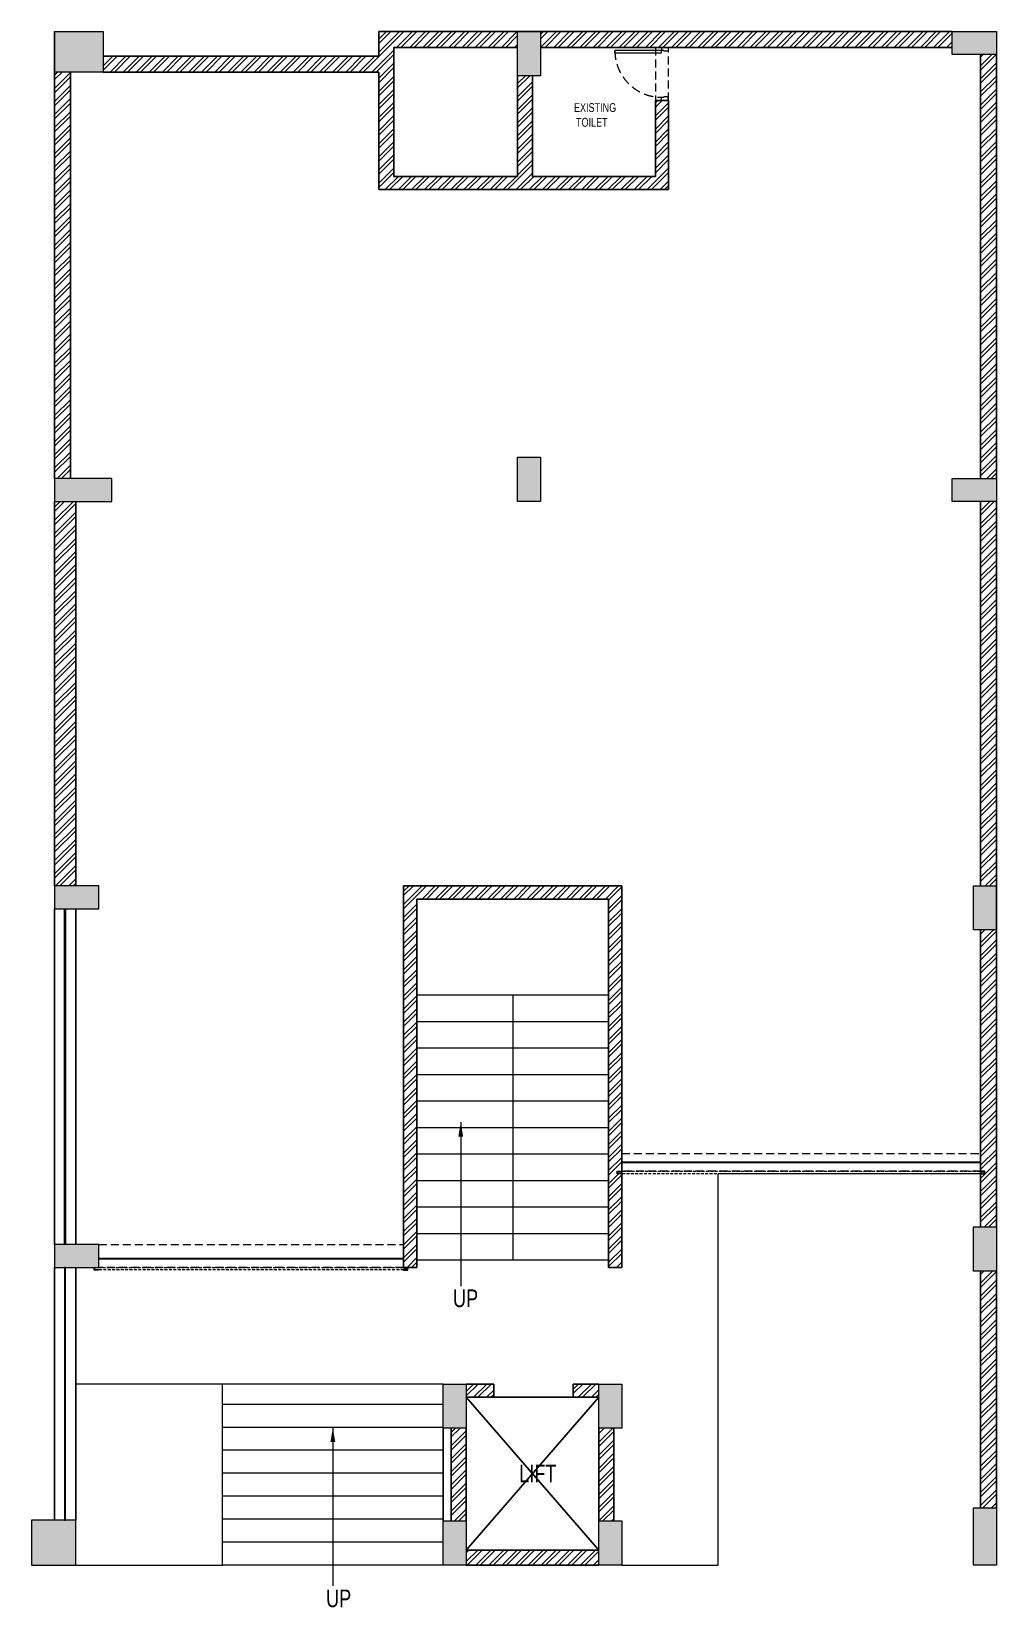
# Model space of a CAD drawing. Header units: feet. Extents: x -1117 to 9803, y -5785 to 12055.
import ezdxf

# ---------------------------------------------------------------- set-up
doc = ezdxf.new("R2010")
doc.units = ezdxf.units.FT
doc.header["$LTSCALE"] = 33
doc.header["$MEASUREMENT"] = 0
for name, pattern in [('a_p6_plan_L18$0$HIDDEN', [0.375, 0.25, -0.125]), ('DASHED', [0.75, 0.5, -0.25]), ('HIDDEN2', [4.7625, 3.175, -1.5875]), ('HIDDENX2', [0.75, 0.5, -0.25])]:
    doc.linetypes.add(name, pattern=pattern)
for name, color, linetype, lineweight in [('A-COL', 243, 'Continuous', 9), ('A-Glazing', 4, 'Continuous', 20), ('A-shutter', 8, 'Continuous', 18), ('A-STAIR', 6, 'Continuous', 5), ('beam', 90, 'Continuous', 9), ('column hatch', 5, 'Continuous', 0), ('Door', 2, 'Continuous', 13), ('LENS-DOOR', 34, 'Continuous', 20), ('LN-HATCH', 251, 'Continuous', 0), ('rolling shutter', 1, 'Continuous', 5)]:
    doc.layers.add(name, color=color, linetype=linetype, lineweight=lineweight)
doc.layers.add('A-WALL', color=1, linetype='Continuous')
doc.layers.add('Other', color=8, linetype='Continuous')
doc.styles.get("Standard").update_dxf_attribs({"font": 'GILC____.TTF'})
doc.dimstyles.new('NANI', dxfattribs={"dimtxt": 250, "dimasz": 75, "dimexe": 35, "dimexo": 35, "dimgap": 15, "dimtad": 1, "dimdec": 0, "dimzin": 13, "dimdsep": 46, "dimtxsty": 'Standard', "dimcen": 1, "dimdle": 25, "dimclrd": 8, "dimclre": 8, "dimclrt": 4, "dimadec": 0, "dimazin": 0, "dimtfac": 1.5, "dimtdec": 0, "dimtix": 1, "dimtmove": 2, "dimatfit": 3, "dimfxl": 1, "dimtolj": 1, "dimtzin": 12, "dimlwd": -1, "dimlwe": -1, "dimarcsym": 0})
pattern_1 = [(225, (-5559415.95, -35411.84), (74.087113, -74.087113), []), (225, (-5559465.34, -35411.84), (74.087113, -74.087113), [])]

# ---------------------------------------------------------------- blocks, each defined once
blk = doc.blocks.new('*U4')
at = {"layer": 'LENS-DOOR'}
for p, q in [((548137, 1779093), (548137, 1778564)), ((548137, 1779093), (548162, 1779093)), ((548162, 1778564), (548162, 1779093)), ((547597, 1778560), (547601, 1778560)), ((547597, 1778493), (547597, 1778560)), ((547597, 1778493), (547601, 1778493)), ((547601, 1778564), (547631, 1778564)), ((547601, 1778560), (547601, 1778564)), ((547601, 1778488), (547601, 1778493)), ((547601, 1778488), (547639, 1778488)), ((547631, 1778537), (547631, 1778564)), ((547631, 1778537), (547639, 1778537)), ((547639, 1778488), (547639, 1778537)), ((548137, 1778564), (548162, 1778564)), ((548156, 1778488), (548156, 1778537)), ((548164, 1778537), (548156, 1778537)), ((548193, 1778488), (548156, 1778488)), ((548193, 1778564), (548164, 1778564)), ((548164, 1778537), (548164, 1778564)), ((548193, 1778560), (548193, 1778564)), ((548197, 1778560), (548193, 1778560)), ((548193, 1778488), (548193, 1778493)), ((548197, 1778493), (548193, 1778493)), ((548197, 1778493), (548197, 1778560))]:
    blk.add_line(p, q, dxfattribs=at)
at = {"layer": 'LENS-DOOR', "color": 7, "linetype": 'HIDDEN2'}
blk.add_ellipse((548162, 1778564), major_axis=(-529, 0), ratio=1, start_param=-1.570791, end_param=0.051209, dxfattribs=at)
blk = doc.blocks.new('*U5')
at = {"layer": 'A-shutter', "color": 5, "ltscale": 10}
for points in [[(41039206, -1561539), (41039206, -1561544), (41039161, -1561544), (41039161, -1561564), (41039206, -1561564), (41039206, -1561569), (41039156, -1561569), (41039156, -1561539)], [(41043266, -1561539), (41043266, -1561544), (41043311, -1561544), (41043311, -1561564), (41043266, -1561564), (41043266, -1561569), (41043316, -1561569), (41043316, -1561539)]]:
    blk.add_lwpolyline(points, close=True, dxfattribs=at)
at = {"layer": 'A-shutter', "color": 5, "linetype": 'HIDDENX2', "ltscale": 2}
blk.add_lwpolyline([(41039161, -1561544), (41039161, -1561564), (41043311, -1561564), (41043311, -1561544)], close=True, dxfattribs=at)
blk = doc.blocks.new('*U3')
at = {"layer": 'A-shutter', "color": 5, "ltscale": 10}
for points in [[(41039206, -1561539), (41039206, -1561544), (41039161, -1561544), (41039161, -1561564), (41039206, -1561564), (41039206, -1561569), (41039156, -1561569), (41039156, -1561539)], [(41042656, -1561539), (41042656, -1561544), (41042701, -1561544), (41042701, -1561564), (41042656, -1561564), (41042656, -1561569), (41042706, -1561569), (41042706, -1561539)]]:
    blk.add_lwpolyline(points, close=True, dxfattribs=at)
at = {"layer": 'A-shutter', "color": 5, "linetype": 'HIDDENX2', "ltscale": 2}
blk.add_lwpolyline([(41039161, -1561544), (41039161, -1561564), (41042701, -1561564), (41042701, -1561544)], close=True, dxfattribs=at)

msp = doc.modelspace()

# ---------------------------------------------------------------- hatches: boundary and pattern name
at = {"layer": 'column hatch'}
h = msp.add_hatch(color=8, dxfattribs=at)
h.dxf.hatch_style = 1
h.paths.add_polyline_path([(9302, 12055), (9802, 12055), (9802, 11795), (9302, 11795)])
h.paths.add_polyline_path([(9803, 6735), (9303, 6735), (9303, 6995), (9803, 6995)])
h.paths.add_polyline_path([(9803, 2385), (9803, 1885), (9543, 1885), (9543, 2385)])
h.paths.add_polyline_path([(9803, -1476), (9803, -1976), (9543, -1976), (9543, -1476)])
h.paths.add_polyline_path([(9803, -4656), (9803, -5306), (9543, -5306), (9543, -4656)])
h.paths.add_polyline_path([(5563, -4806), (5563, -5306), (5303, -5306), (5303, -4806)])
h.paths.add_polyline_path([(5563, -3256), (5563, -3756), (5303, -3756), (5303, -3256)])
h.paths.add_polyline_path([(3803, -4806), (3803, -5306), (3543, -5306), (3543, -4806)])
h.paths.add_polyline_path([(3803, -3256), (3803, -3756), (3543, -3756), (3543, -3256)])
h.paths.add_polyline_path([(4643, 7235), (4643, 6735), (4383, 6735), (4383, 7235)])
h.paths.add_polyline_path([(4643, 12055), (4643, 11555), (4383, 11555), (4383, 12055)])
h.paths.add_polyline_path([(-307, 11595), (-857, 11595), (-857, 12055), (-307, 12055)])
h.paths.add_polyline_path([(-857, 6735), (-207, 6735), (-207, 6995), (-857, 6995)])
h.paths.add_polyline_path([(-857, 2125), (-357, 2125), (-357, 2385), (-857, 2385)])
h.paths.add_polyline_path([(-857, -1935), (-357, -1935), (-357, -1675), (-857, -1675)])
h.paths.add_polyline_path([(-1117, -5306), (-617, -5306), (-617, -4795), (-1117, -4795)])
at = {"layer": 'LN-HATCH'}
h = msp.add_hatch(dxfattribs=at)
h.set_pattern_fill('ANSI32', color=256, scale=11, angle=180)
h.set_pattern_definition(pattern_1)
h.paths.add_polyline_path([(6093, 10265), (6093, 11275), (5943, 11275), (5943, 10415), (4553, 10415), (4553, 11555), (4383, 11555), (4383, 10415), (2983, 10415), (2983, 11875), (4383, 11875), (4383, 12055), (2813, 12055), (2813, 11775), (-307, 11775), (-307, 11595), (2813, 11595), (2813, 10265)])
h = msp.add_hatch(dxfattribs=at)
h.set_pattern_fill('ANSI32', color=256, scale=11, angle=180)
h.set_pattern_definition(pattern_1)
h.paths.add_polyline_path([(9803, -4656), (9803, -1976), (9623, -1976), (9623, -4656)])
h.paths.add_polyline_path([(9803, -1476), (9803, 1885), (9623, 1885), (9623, -869), (9623, -1476)])
h.paths.add_polyline_path([(9803, 2385), (9803, 6735), (9623, 6735), (9623, 2385)])
h.paths.add_polyline_path([(9302, 11875), (9302, 12055), (4643, 12055), (4643, 11875)])
h.paths.add_polyline_path([(9803, 6995), (9803, 11795), (9623, 11795), (9623, 6995)])
h = msp.add_hatch(dxfattribs=at)
h.set_pattern_fill('ANSI32', color=256, scale=11, angle=180)
h.set_pattern_definition(pattern_1)
h.paths.add_polyline_path([(-677, 6995), (-677, 11595), (-857, 11595), (-857, 6995)])
h = msp.add_hatch(dxfattribs=at)
h.set_pattern_fill('ANSI32', color=256, scale=11, angle=180)
h.set_pattern_definition(pattern_1)
h.paths.add_polyline_path([(-617, 6735), (-857, 6735), (-857, 2385), (-617, 2385)])
h = msp.add_hatch(dxfattribs=at)
h.set_pattern_fill('ANSI32', color=256, scale=11, angle=180)
h.set_pattern_definition(pattern_1)
h.paths.add_polyline_path([(3243, -1935), (3243, 2235), (5413, 2235), (5413, -1935), (5563, -1935), (5563, 2385), (3093, 2385), (3093, -1935)])
h.paths.add_polyline_path([(3803, -4806), (3803, -3756), (3633, -3756), (3633, -4806)])
h.paths.add_polyline_path([(5473, -4806), (5473, -3756), (5303, -3756), (5303, -4806)])
h.paths.add_polyline_path([(5303, -5306), (5303, -5136), (3803, -5136), (3803, -5306)])
h.paths.add_polyline_path([(5303, -3406), (5303, -3256), (5013, -3256), (5013, -3406)])
h.paths.add_polyline_path([(4113, -3406), (4113, -3256), (3803, -3256), (3803, -3406)])

# ---------------------------------------------------------------- linework, layer by layer
at = {"color": 8}
msp.add_line((3543, -4806), (3543, -3756), dxfattribs=at)
at = {"layer": 'A-COL'}
for p, q in [((3543, -3256), (3803, -3256)), ((5563, -3256), (5563, -3756)), ((5563, -4806), (5563, -5306))]:
    msp.add_line(p, q, dxfattribs=at)
for points in [[(-307, 11595), (-857, 11595), (-857, 12055), (-307, 12055)], [(4643, 12055), (4643, 11555), (4383, 11555), (4383, 12055)], [(9302, 12055), (9802, 12055), (9802, 11795), (9302, 11795)], [(4643, 7235), (4643, 6735), (4383, 6735), (4383, 7235)], [(-857, 6735), (-207, 6735), (-207, 6995), (-857, 6995)], [(9803, 6735), (9303, 6735), (9303, 6995), (9803, 6995)], [(-857, 2125), (-357, 2125), (-357, 2385), (-857, 2385)], [(9803, 2385), (9803, 1885), (9543, 1885), (9543, 2385)], [(9803, -1476), (9803, -1976), (9543, -1976), (9543, -1476)], [(-857, -1935), (-357, -1935), (-357, -1675), (-857, -1675)], [(3803, -3256), (3803, -3756), (3543, -3756), (3543, -3256)], [(5563, -3256), (5563, -3756), (5303, -3756), (5303, -3256)], [(-1117, -5306), (-617, -5306), (-617, -4795), (-1117, -4795)], [(3803, -4806), (3803, -5306), (3543, -5306), (3543, -4806)], [(5563, -4806), (5563, -5306), (5303, -5306), (5303, -4806)], [(9803, -4656), (9803, -5306), (9543, -5306), (9543, -4656)]]:
    msp.add_lwpolyline(points, close=True, dxfattribs=at)
at = {"layer": 'A-Glazing'}
for points in [[(-731, 2125), (-731, -1675), (-743, -1675), (-743, 2125)], [(5563, -740), (9623, -740), (9623, -752), (5563, -752)], [(-731, -4795), (-731, -1935), (-743, -1935), (-743, -4795)], [(-357, -1829), (3093, -1829), (3093, -1841), (-357, -1841)]]:
    msp.add_lwpolyline(points, close=True, dxfattribs=at)
at = {"layer": 'A-STAIR'}
for p, q in [((3243, 1150), (5413, 1150)), ((4328, 1150), (4328, -1850)), ((3243, 850), (5413, 850)), ((3243, 550), (5413, 550)), ((3243, 250), (5413, 250)), ((3243, -50), (5413, -50)), ((3243, -350), (5413, -350)), ((3243, -650), (5413, -650)), ((3243, -950), (5413, -950)), ((3243, -1250), (5413, -1250)), ((3243, -1550), (5413, -1550)), ((3243, -1850), (5413, -1850)), ((3543, -3256), (-617, -3256)), ((1043, -5306), (1043, -3256)), ((3543, -3486), (1043, -3486)), ((3543, -3746), (1043, -3746)), ((3543, -4006), (1043, -4006)), ((3543, -4266), (1043, -4266)), ((3543, -4526), (1043, -4526)), ((3543, -4786), (1043, -4786)), ((3543, -5046), (1043, -5046)), ((-617, -5306), (1043, -5306)), ((3543, -5306), (1043, -5306))]:
    msp.add_line(p, q, dxfattribs=at)
for points in [[(5563, -5306), (6653, -5306), (6653, -876)], [(9623, -876), (6653, -876)]]:
    msp.add_lwpolyline(points, dxfattribs=at)
at = {"layer": 'A-WALL'}
for p, q in [((-857, 6995), (-857, 12055)), ((2813, 11775), (2813, 12055)), ((9303, 12055), (2813, 12055)), ((2813, 11775), (-307, 11775)), ((2983, 10415), (2983, 11875)), ((4383, 11875), (2983, 11875)), ((9303, 11875), (4643, 11875)), ((9623, 6995), (9623, 11795)), ((9803, 6995), (9802, 11795)), ((-677, 6995), (-677, 11595)), ((2813, 11595), (-307, 11595)), ((2813, 10265), (2813, 11595)), ((4383, 11555), (4383, 10415)), ((4553, 10415), (4553, 11555)), ((5943, 10415), (5943, 11275)), ((6093, 11275), (5943, 11275)), ((6093, 10265), (6093, 11275)), ((4383, 10415), (2983, 10415)), ((5943, 10415), (4553, 10415)), ((6093, 10265), (2813, 10265)), ((-857, 6735), (-857, 2385)), ((-617, 6735), (-617, 2385)), ((9623, 2385), (9623, 6735)), ((9803, -1476), (9803, 6735)), ((3093, 2385), (3093, -1935)), ((3093, 2385), (5563, 2385)), ((5563, 2385), (5563, -1935)), ((3243, 2235), (3243, -1935)), ((3243, 2235), (5413, 2235)), ((5413, 2235), (5413, -1935)), ((-857, 2125), (-857, -1675)), ((-617, 2125), (-617, -1675)), ((9623, -1476), (9623, 1885)), ((-857, -1935), (-857, -4795)), ((-617, -1935), (-617, -4795)), ((3093, -1935), (3243, -1935)), ((5413, -1935), (5563, -1935)), ((9623, -4656), (9623, -1976)), ((9803, -4656), (9803, -1976)), ((3803, -3256), (4113, -3256)), ((4113, -3256), (4113, -3406)), ((5013, -3256), (5013, -3406)), ((5013, -3256), (5303, -3256)), ((4113, -3406), (3803, -3406)), ((5013, -3406), (5303, -3406)), ((3633, -3756), (3633, -4806)), ((3803, -4806), (3803, -3756)), ((5303, -4806), (5303, -3756)), ((5473, -3756), (5473, -4806)), ((3803, -5136), (5303, -5136)), ((3803, -5306), (5303, -5306))]:
    msp.add_line(p, q, dxfattribs=at)
at = {"layer": 'beam', "linetype": 'a_p6_plan_L18$0$HIDDEN', "lineweight": 5, "ltscale": 11}
for points in [[(5943, 11275), (6093, 11275), (6093, 11875), (5943, 11875)], [(5563, -646), (9623, -646), (9623, -846), (5563, -846)], [(-357, -1675), (3093, -1675), (3093, -1935), (-357, -1935)]]:
    msp.add_lwpolyline(points, close=True, dxfattribs=at)
at = {"layer": 'Other', "linetype": 'DASHED', "ltscale": 200}
for p, q in [((3803, -3406), (5303, -5136)), ((3803, -5136), (5303, -3406)), ((4113, -3406), (5013, -3406))]:
    msp.add_line(p, q, dxfattribs=at)

# ---------------------------------------------------------------- block references
at = {"layer": 'Door', "rotation": 90.00000000000003}
msp.add_blockref('*U4', (1784577, -536322), dxfattribs=at)
at = {"layer": 'rolling shutter', "color": 2}
for name, p in [('*U5', (-41033644, 1560693)), ('*U3', (-41039564, 1559604))]:
    msp.add_blockref(name, p, dxfattribs=at)

# ---------------------------------------------------------------- texts
at = {"color": 7, "insert": (4961, 11244), "char_height": 100, "attachment_point": 1}
msp.add_mtext_dynamic_manual_height_columns('{\\W2.113284; }EXISTING\\P{\\W2.91387; }TOILET', width=572.49, gutter_width=1, heights=[0], dxfattribs=at)
at = {"insert": (4402, -4168), "char_height": 200, "attachment_point": 1}
msp.add_mtext_dynamic_manual_height_columns('LIFT', width=3234.23, gutter_width=1, heights=[0.147], dxfattribs=at)
at = {"layer": 'A-STAIR', "char_height": 200, "attachment_point": 1}
for insert in [(3652, -2185), (2216, -5582)]:
    msp.add_mtext_dynamic_manual_height_columns('UP', width=228.16, gutter_width=1, heights=[0], dxfattribs=dict(at, insert=insert))

# ---------------------------------------------------------------- leaders
at = {"layer": 'A-STAIR', "ltscale": 100}
for points in [[(3740, -290), (3740, -2149)], [(2293, -3746), (2293, -5541)]]:
    msp.add_leader(points, dimstyle='NANI', override={"dimasz": 166, "dimtad": 0, "dimclrd": 256}, dxfattribs=at)

doc.saveas('drawing.dxf')
